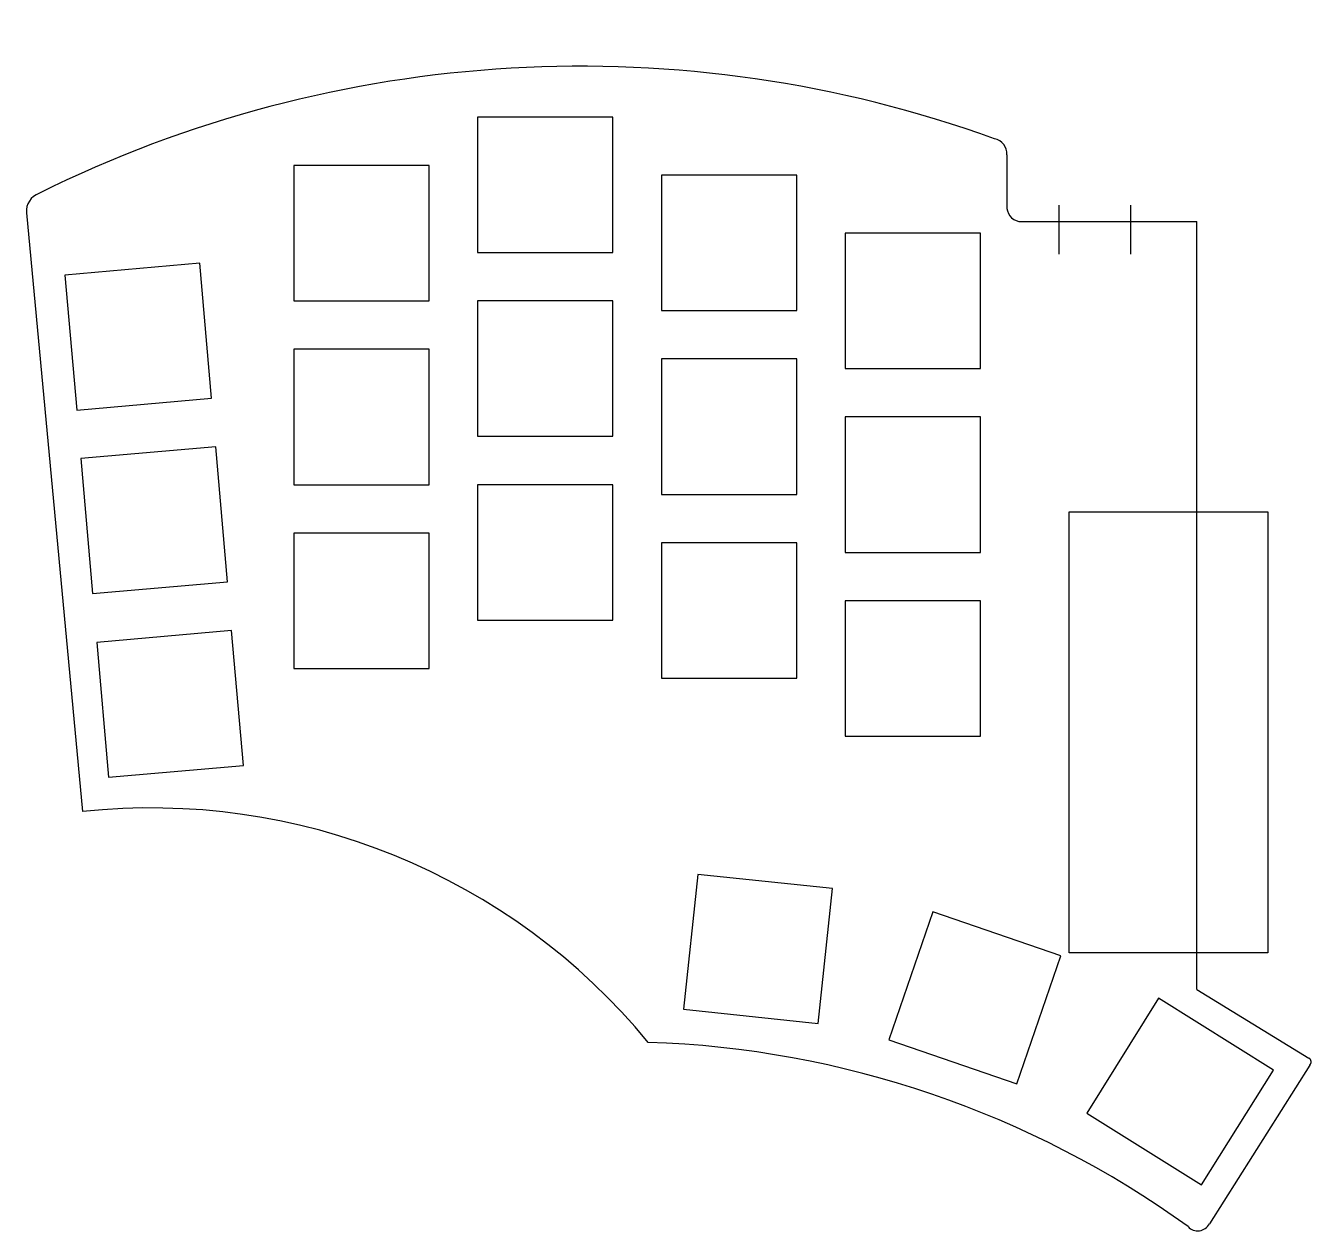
# Model space of a CAD drawing. Header units: millimetres. Extents: x 0 to 133, y 0 to 125.
import ezdxf

# ---------------------------------------------------------------- set-up
doc = ezdxf.new("R2010")
doc.units = ezdxf.units.MM
doc.layers.get('0').update_dxf_attribs({"linetype": 'CONTINUOUS'})

msp = doc.modelspace()

# ---------------------------------------------------------------- linework, layer by layer
at = {"color": 7}
for points in [[(46.6778, 115.1676), (46.6778, 101.1676), (60.6778, 101.1676)], [(60.6778, 115.1676), (46.6778, 115.1676)], [(60.6778, 101.1676), (60.6778, 115.1676)], [(101.3944, 111.2712), (101.3944, 106.0212)], [(27.6778, 110.1676), (27.6778, 96.1676), (41.6778, 96.1676)], [(41.6778, 110.1676), (27.6778, 110.1676)], [(41.6778, 96.1676), (41.6778, 110.1676)], [(65.6778, 109.1676), (65.6778, 95.1676), (79.6778, 95.1676)], [(79.6778, 109.1676), (65.6778, 109.1676)], [(79.6778, 95.1676), (79.6778, 109.1676)], [(0.0305, 105.2712), (5.8305, 43.3712)], [(106.8205, 100.9952), (106.8205, 106.0752)], [(114.1865, 106.0752), (114.1865, 100.9952)], [(102.6305, 104.3712), (121.0305, 104.3712)], [(121.0305, 24.9712), (121.0305, 104.3712)], [(84.6778, 103.1676), (84.6778, 89.1676), (98.6778, 89.1676)], [(98.6778, 103.1676), (84.6778, 103.1676)], [(98.6778, 89.1676), (98.6778, 103.1676)], [(17.9676, 100.0493), (4.0209, 98.8291)], [(19.1878, 86.1026), (17.9676, 100.0493)], [(4.0209, 98.8291), (5.2411, 84.8824), (19.1878, 86.1026)], [(46.6778, 96.1676), (46.6778, 82.1676), (60.6778, 82.1676)], [(60.6778, 96.1676), (46.6778, 96.1676)], [(60.6778, 82.1676), (60.6778, 96.1676)], [(27.6778, 91.1676), (27.6778, 77.1676), (41.6778, 77.1676)], [(41.6778, 91.1676), (27.6778, 91.1676)], [(41.6778, 77.1676), (41.6778, 91.1676)], [(65.6778, 90.1676), (65.6778, 76.1676), (79.6778, 76.1676)], [(79.6778, 90.1676), (65.6778, 90.1676)], [(79.6778, 76.1676), (79.6778, 90.1676)], [(84.6778, 84.1676), (84.6778, 70.1676), (98.6778, 70.1676)], [(98.6778, 84.1676), (84.6778, 84.1676)], [(98.6778, 70.1676), (98.6778, 84.1676)], [(19.6049, 81.0795), (5.6582, 79.8593)], [(20.8251, 67.1328), (19.6049, 81.0795)], [(5.6582, 79.8593), (6.8784, 65.9126), (20.8251, 67.1328)], [(46.6778, 77.1676), (46.6778, 63.1676), (60.6778, 63.1676)], [(60.6778, 77.1676), (46.6778, 77.1676)], [(60.6778, 63.1676), (60.6778, 77.1676)], [(107.8305, 28.7712), (107.8305, 74.3712), (128.3805, 74.3712)], [(128.3805, 74.3712), (128.3805, 28.7712)], [(27.6778, 72.1676), (27.6778, 58.1676), (41.6778, 58.1676)], [(41.6778, 72.1676), (27.6778, 72.1676)], [(41.6778, 58.1676), (41.6778, 72.1676)], [(65.6778, 71.1676), (65.6778, 57.1676), (79.6778, 57.1676)], [(79.6778, 71.1676), (65.6778, 71.1676)], [(79.6778, 57.1676), (79.6778, 71.1676)], [(84.6778, 65.1676), (84.6778, 51.1676), (98.6778, 51.1676)], [(98.6778, 65.1676), (84.6778, 65.1676)], [(98.6778, 51.1676), (98.6778, 65.1676)], [(21.2535, 62.091), (7.3068, 60.8708)], [(22.4737, 48.1443), (21.2535, 62.091)], [(7.3068, 60.8708), (8.527, 46.9241), (22.4737, 48.1443)], [(69.4428, 36.8726), (67.9794, 22.9493), (81.9027, 21.4859)], [(83.3661, 35.4092), (69.4428, 36.8726)], [(81.9027, 21.4859), (83.3661, 35.4092)], [(93.7518, 33.0277), (89.1938, 19.7904), (102.4311, 15.2325)], [(106.989, 28.4697), (93.7518, 33.0277)], [(102.4311, 15.2325), (106.989, 28.4697)], [(128.3805, 28.7712), (107.8305, 28.7712)], [(117.0795, 24.082), (109.6607, 12.2093), (121.5333, 4.7904)], [(128.9522, 16.6631), (117.0795, 24.082)], [(121.0305, 24.9712), (132.6305, 17.8712)], [(121.5333, 4.7904), (128.9522, 16.6631)], [(132.7305, 17.1712), (122.3305, 0.7712)]]:
    msp.add_lwpolyline(points, dxfattribs=at)
for points in [[(100.1305, 112.9212), (67.807784, 124.611194), (32.109842, 122.569763), (1.3305, 107.2712)], [(101.3944, 111.2712), (101.445196, 112.059938), (100.905249, 112.76483), (100.1305, 112.9212)], [(1.3305, 107.2712), (0.496592, 106.972888), (-0.035424, 106.154403), (0.0305, 105.2712)], [(101.3944, 106.0212), (101.344226, 105.241947), (101.868553, 104.542051), (102.6305, 104.3712)], [(64.3305, 19.5212), (50.088392, 36.811696), (28.101979, 45.775388), (5.8305, 43.3712)], [(120.1305, 0.4712), (103.842379, 12.235869), (84.412463, 18.869201), (64.3305, 19.5212)], [(132.848463, 17.545195), (132.82902, 17.681299), (132.748843, 17.801219), (132.6305, 17.8712)], [(132.7305, 17.1712), (132.824514, 17.271518), (132.867906, 17.40909), (132.848463, 17.545195)], [(120.1305, 0.4712), (120.431726, 0.148584), (120.8708, -0.007757), (121.308135, 0.05188)], [(121.308135, 0.05188), (121.745469, 0.111516), (122.126652, 0.37971), (122.3305, 0.7712)]]:
    msp.add_open_spline(points, degree=3, dxfattribs=at)

doc.saveas('drawing.dxf')
